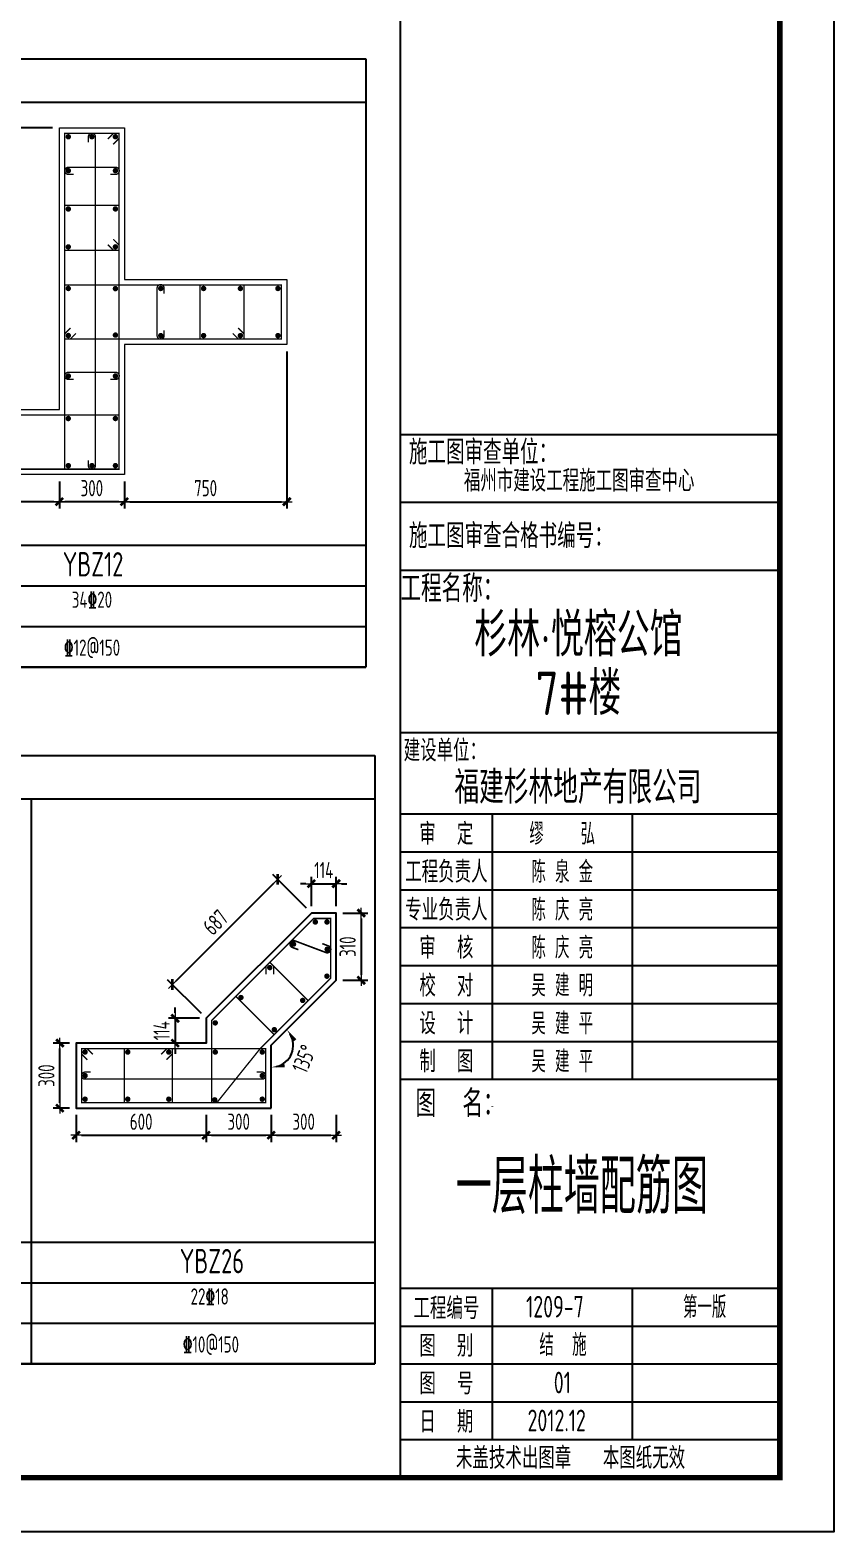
# Model space of a CAD drawing. Extents: x -144902 to 588294, y -160863 to 65494.
# Drawn here: x 48860 to 63700, y 6094 to 33814 of the extents above; entities that cross this region are included whole.
import ezdxf
from ezdxf.enums import TextEntityAlignment as Align

# ---------------------------------------------------------------- set-up
doc = ezdxf.new("R2010")
doc.units = 0
doc.header["$LTSCALE"] = 100
doc.layers.get('0').update_dxf_attribs({"linetype": 'CONTINUOUS'})
doc.layers.get('Defpoints').update_dxf_attribs({"linetype": 'CONTINUOUS'})
for name, color, linetype in [('1508', 2, 'CONTINUOUS'), ('colu', 255, 'CONTINUOUS'), ('DIM', 3, 'CONTINUOUS'), ('PUB_TITLE', 4, 'CONTINUOUS'), ('TAB', 7, 'CONTINUOUS'), ('TEXT', 7, 'CONTINUOUS'), ('tk', 7, 'CONTINUOUS')]:
    doc.layers.add(name, color=color, linetype=linetype)
for name, color, linetype, lineweight in [('REIN', 6, 'CONTINUOUS', 18), ('Z-柱大样外框', 7, 'ByLayer', 18), ('Z-详图标注', 3, 'CONTINUOUS', 18)]:
    doc.layers.add(name, color=color, linetype=linetype, lineweight=lineweight)
doc.styles.add('HZTXT2', font='tssdeng.shx', dxfattribs={"width": 0.7, "bigfont": 'tssdchn.shx'})
doc.styles.get("Standard").update_dxf_attribs({"font": 'tssdeng.shx', "width": 0.7, "bigfont": 'tssdchn.shx'})
doc.styles.add('TCCAD_Dimension', font='Tssdeng.shx', dxfattribs={"width": 0.7, "bigfont": 'tssdchn.shx'})
doc.styles.add('TSSD_Dimension', font='Tssdeng.shx', dxfattribs={"width": 0.7, "bigfont": 'tssdchn.shx'})
doc.dimstyles.new('TCCAD_25_100', dxfattribs={"dimtxt": 300, "dimasz": 100, "dimexe": 125, "dimexo": 125, "dimgap": 100, "dimtad": 1, "dimdec": 0, "dimlfac": 0.25, "dimzin": 0, "dimdsep": 46, "dimtxsty": 'TCCAD_Dimension', "dimblk": '_TCDBK25_100', "dimcen": 0, "dimclrt": 7, "dimadec": 0, "dimazin": 0, "dimtfac": 1, "dimtdec": 0, "dimtix": 1, "dimtmove": 2, "dimatfit": 3, "dimfxl": 1, "dimtolj": 1, "dimtzin": 0, "dimarcsym": 0})
doc.dimstyles.new('TSAN_100_100', dxfattribs={"dimtxt": 300, "dimasz": 100, "dimexe": 100, "dimexo": 250, "dimgap": 100, "dimtad": 2, "dimzin": 0, "dimdsep": 46, "dimtxsty": 'TSSD_Dimension', "dimblk": 'CLOSEDBLANK', "dimcen": 0, "dimdle": 100, "dimclrt": 7, "dimadec": 0, "dimazin": 0, "dimtfac": 1, "dimtdec": 0, "dimtix": 1, "dimtmove": 2, "dimatfit": 3, "dimldrblk": 'CLOSEDBLANK', "dimfxl": 1, "dimtolj": 1, "dimtzin": 0, "dimarcsym": 0})

# ---------------------------------------------------------------- blocks, each defined once
blk = doc.blocks.new('A1tk')
at = {"layer": 'PUB_TITLE'}
for p, q in [((76100, 20254), (83100, 20254)), ((76100, 19004), (83100, 19004)), ((76100, 17754), (83100, 17754)), ((76100, 14754), (83100, 14754)), ((76100, 13254), (83100, 13254)), ((77791, 13254), (77791, 8354)), ((80377, 13254), (80377, 8354)), ((76100, 12554), (83100, 12554)), ((76100, 11854), (83100, 11854)), ((76100, 11154), (83100, 11154)), ((76100, 10454), (83100, 10454)), ((76100, 9754), (83100, 9754)), ((76100, 9054), (83100, 9054)), ((76100, 8354), (83100, 8354)), ((77791, 7859), (77791, 7854)), ((76100, 4500), (83100, 4500)), ((77791, 4500), (77791, 1700)), ((80377, 4500), (80377, 1700)), ((83100, 4500), (83100, 1700)), ((76100, 3800), (83100, 3800)), ((76100, 3100), (83100, 3100)), ((76100, 2400), (83100, 2400)), ((83100, 1700), (76100, 1700))]:
    blk.add_line(p, q, dxfattribs=at)
at = {"layer": 'tk'}
blk.add_line((76100, 1000), (76100, 58400), dxfattribs=at)
at = {"layer": 'tk', "color": 5}
blk.add_lwpolyline([(0, 0), (0, 59400), (84100, 59400), (84100, 0)], close=True, dxfattribs=at)
at = {"layer": 'tk', "const_width": 100}
blk.add_lwpolyline([(2500, 1000), (83100, 1000), (83100, 58400), (2500, 58400)], close=True, dxfattribs=at)
at = {"width": 0.8}
blk.add_text('福州市建设工程施工图审查中心', height=400, dxfattribs=at).set_placement((77268, 19202))
at = {"layer": 'PUB_TITLE', "style": 'HZTXT2', "width": 0.8}
for s, height, p in [('施工图审查单位：', 450, (77622, 19953)), ('施工图审查合格书编号：', 450, (78136, 18409)), ('日  期', 400, (76945, 2050))]:
    blk.add_text(s, height=height, dxfattribs=at).set_placement(p, align=Align.MIDDLE)
at = {"layer": 'PUB_TITLE', "width": 0.8}
for s, height, p in [('工程名称：', 500, (77047, 17437)), ('杉林·悦榕公馆', 800, (79383, 16604)), ('7#楼', 800, (79383, 15520)), ('建设单位：', 400, (76917, 14445)), ('福建杉林地产有限公司', 600, (79374, 13772)), ('审  定', 400, (76945, 12904)), ('工程负责人', 400, (76945, 12204)), ('专业负责人', 400, (76945, 11504)), ('审  核', 400, (76945, 10804)), ('校  对', 400, (76945, 10104)), ('设  计', 400, (76945, 9404)), ('制  图', 400, (76945, 8704)), ('图  名：', 500, (77188, 7934)), ('工程编号', 400, (76945, 4150)), ('图  别', 400, (76945, 3450)), ('图  号', 400, (76945, 2750)), ('未盖技术出图章   本图纸无效', 400, (79237, 1389))]:
    blk.add_text(s, height=height, dxfattribs=at).set_placement(p, align=Align.MIDDLE)
at = {"layer": 'PUB_TITLE', "linetype": 'ByBlock', "width": 0.7}
for s, p in [('缪    弘', (79084, 12904)), ('陈 泉 金', (79084, 12204)), ('陈 庆 亮', (79084, 11504)), ('陈 庆 亮', (79084, 10804)), ('吴 建 明', (79084, 10104)), ('吴 建 平', (79084, 9404)), ('吴 建 平', (79084, 8704))]:
    blk.add_text(s, height=400, dxfattribs=at).set_placement(p, align=Align.MIDDLE)
for s, p in [('1209-7', (78416, 3958)), ('第一版', (81314, 3950)), ('结  施', (78661, 3250)), ('2012.12', (78443, 1858))]:
    blk.add_text(s, height=400, dxfattribs=at).set_placement(p)
blk = doc.blocks.new('_TCDBK25_100')
blk.add_line((-1, 0), (1, 0))
at = {"const_width": 0.5}
blk.add_lwpolyline([(-0.7, -0.7), (0.7, 0.7)], dxfattribs=at)
blk = doc.blocks.new('*D41')
at = {"layer": 'Defpoints', "color": 0}
for p in [(49401, 25609), (50601, 25609), (49401, 25109)]:
    blk.add_point(p, dxfattribs=at)
at = {"layer": 'Z-详图标注', "color": 0, "lineweight": -2}
for p, q in [((49401, 25484), (49401, 24984)), ((50601, 25484), (50601, 24984)), ((50501, 25109), (49501, 25109))]:
    blk.add_line(p, q, dxfattribs=at)
at = {"layer": 'Z-详图标注', "color": 0, "lineweight": -2, "xscale": 100, "yscale": 100, "zscale": 100, "rotation": 180}
blk.add_blockref('_TCDBK25_100', (49401, 25109), dxfattribs=at)
at = {"layer": 'Z-详图标注', "color": 0, "lineweight": -2, "xscale": 100, "yscale": 100, "zscale": 100}
blk.add_blockref('_TCDBK25_100', (50601, 25109), dxfattribs=at)
at = {"layer": 'Z-详图标注', "color": 7, "insert": (50001, 25359), "char_height": 300, "attachment_point": 5, "style": 'TCCAD_Dimension'}
blk.add_mtext('\\A1;300', dxfattribs=at)
blk = doc.blocks.new('*D42')
at = {"layer": 'Defpoints', "color": 0}
for p in [(47201, 25609), (49401, 25609), (47201, 25109)]:
    blk.add_point(p, dxfattribs=at)
at = {"layer": 'Z-详图标注', "color": 0, "lineweight": -2}
for p, q in [((47201, 25484), (47201, 24984)), ((49401, 25484), (49401, 24984)), ((49301, 25109), (47301, 25109))]:
    blk.add_line(p, q, dxfattribs=at)
at = {"layer": 'Z-详图标注', "color": 0, "lineweight": -2, "xscale": 100, "yscale": 100, "zscale": 100, "rotation": 180}
blk.add_blockref('_TCDBK25_100', (47201, 25109), dxfattribs=at)
at = {"layer": 'Z-详图标注', "color": 0, "lineweight": -2, "xscale": 100, "yscale": 100, "zscale": 100}
blk.add_blockref('_TCDBK25_100', (49401, 25109), dxfattribs=at)
at = {"layer": 'Z-详图标注', "color": 7, "insert": (48301, 25359), "char_height": 300, "attachment_point": 5, "style": 'TCCAD_Dimension'}
blk.add_mtext('\\A1;550', dxfattribs=at)
blk = doc.blocks.new('*D43')
at = {"layer": 'Defpoints', "color": 0}
for p in [(53601, 28009), (50601, 25609), (53601, 25109)]:
    blk.add_point(p, dxfattribs=at)
at = {"layer": 'Z-详图标注', "color": 0, "lineweight": -2}
for p, q in [((53601, 27884), (53601, 24984)), ((50601, 25484), (50601, 24984)), ((50701, 25109), (53501, 25109))]:
    blk.add_line(p, q, dxfattribs=at)
at = {"layer": 'Z-详图标注', "color": 0, "lineweight": -2, "xscale": 100, "yscale": 100, "zscale": 100, "rotation": 180}
blk.add_blockref('_TCDBK25_100', (50601, 25109), dxfattribs=at)
at = {"layer": 'Z-详图标注', "color": 0, "lineweight": -2, "xscale": 100, "yscale": 100, "zscale": 100}
blk.add_blockref('_TCDBK25_100', (53601, 25109), dxfattribs=at)
at = {"layer": 'Z-详图标注', "color": 7, "insert": (52101, 25359), "char_height": 300, "attachment_point": 5, "style": 'TCCAD_Dimension'}
blk.add_mtext('\\A1;750', dxfattribs=at)
blk = doc.blocks.new('*D47')
at = {"layer": 'Defpoints', "color": 0}
for p in [(46397, 32009), (49401, 32009), (47201, 29209)]:
    blk.add_point(p, dxfattribs=at)
at = {"layer": 'Z-详图标注', "color": 0, "lineweight": -2}
for p, q in [((49276, 32009), (46272, 32009)), ((46397, 29309), (46397, 31909)), ((47076, 29209), (46272, 29209))]:
    blk.add_line(p, q, dxfattribs=at)
at = {"layer": 'Z-详图标注', "color": 0, "lineweight": -2, "xscale": 100, "yscale": 100, "zscale": 100}
for p, rotation in [((46397, 32009), 90), ((46397, 29209), 270)]:
    blk.add_blockref('_TCDBK25_100', p, dxfattribs=dict(at, rotation=rotation))
at = {"layer": 'Z-详图标注', "color": 7, "insert": (46147, 30609), "char_height": 300, "attachment_point": 5, "rotation": 90, "style": 'TCCAD_Dimension'}
blk.add_mtext('\\A1;700', dxfattribs=at)
blk = doc.blocks.new('*D171')
at = {"layer": 'Defpoints', "color": 0}
for p in [(49711, 13916), (52111, 13916), (52111, 13416)]:
    blk.add_point(p, dxfattribs=at)
at = {"layer": 'Z-详图标注', "color": 0, "lineweight": -2}
for p, q in [((49711, 13791), (49711, 13291)), ((52111, 13791), (52111, 13291)), ((49811, 13416), (52011, 13416))]:
    blk.add_line(p, q, dxfattribs=at)
at = {"layer": 'Z-详图标注', "color": 0, "lineweight": -2, "xscale": 100, "yscale": 100, "zscale": 100, "rotation": 180}
blk.add_blockref('_TCDBK25_100', (49711, 13416), dxfattribs=at)
at = {"layer": 'Z-详图标注', "color": 0, "lineweight": -2, "xscale": 100, "yscale": 100, "zscale": 100}
blk.add_blockref('_TCDBK25_100', (52111, 13416), dxfattribs=at)
at = {"layer": 'Z-详图标注', "color": 7, "insert": (50911, 13666), "char_height": 300, "attachment_point": 5, "style": 'TCCAD_Dimension'}
blk.add_mtext('\\A1;600', dxfattribs=at)
blk = doc.blocks.new('*D172')
at = {"layer": 'Defpoints', "color": 0}
for p in [(49411, 15116), (49711, 15116), (49711, 13916, 0)]:
    blk.add_point(p, dxfattribs=at)
at = {"layer": 'Z-详图标注', "color": 0, "lineweight": -2}
for p, q in [((49586, 15116), (49286, 15116)), ((49411, 14016), (49411, 15016)), ((49586, 13916), (49286, 13916))]:
    blk.add_line(p, q, dxfattribs=at)
at = {"layer": 'Z-详图标注', "color": 0, "lineweight": -2, "xscale": 100, "yscale": 100, "zscale": 100}
for p, rotation in [((49411, 15116), 90), ((49411, 13916), 270)]:
    blk.add_blockref('_TCDBK25_100', p, dxfattribs=dict(at, rotation=rotation))
at = {"layer": 'Z-详图标注', "color": 7, "insert": (49161, 14516), "char_height": 300, "attachment_point": 5, "rotation": 90, "style": 'TCCAD_Dimension'}
blk.add_mtext('\\A1;300', dxfattribs=at)
blk = doc.blocks.new('*D173')
at = {"layer": 'Defpoints', "color": 0}
for p in [(52111, 13916), (53311, 13916), (53311, 13416)]:
    blk.add_point(p, dxfattribs=at)
at = {"layer": 'Z-详图标注', "color": 0, "lineweight": -2}
for p, q in [((52111, 13791), (52111, 13291)), ((53311, 13791), (53311, 13291)), ((52211, 13416), (53211, 13416))]:
    blk.add_line(p, q, dxfattribs=at)
at = {"layer": 'Z-详图标注', "color": 0, "lineweight": -2, "xscale": 100, "yscale": 100, "zscale": 100, "rotation": 180}
blk.add_blockref('_TCDBK25_100', (52111, 13416), dxfattribs=at)
at = {"layer": 'Z-详图标注', "color": 0, "lineweight": -2, "xscale": 100, "yscale": 100, "zscale": 100}
blk.add_blockref('_TCDBK25_100', (53311, 13416), dxfattribs=at)
at = {"layer": 'Z-详图标注', "color": 7, "insert": (52711, 13666), "char_height": 300, "attachment_point": 5, "style": 'TCCAD_Dimension'}
blk.add_mtext('\\A1;300', dxfattribs=at)
blk = doc.blocks.new('*D174')
at = {"layer": 'Defpoints', "color": 0}
for p in [(52111, 15574), (51538, 15116), (52111, 15116)]:
    blk.add_point(p, dxfattribs=at)
at = {"layer": 'Z-详图标注', "color": 0, "lineweight": -2}
for p, q in [((51986, 15574), (51413, 15574)), ((51538, 15674), (51538, 15774)), ((51538, 15574), (51538, 15116)), ((51986, 15116), (51413, 15116)), ((51538, 15016), (51538, 14916))]:
    blk.add_line(p, q, dxfattribs=at)
at = {"layer": 'Z-详图标注', "color": 0, "lineweight": -2, "xscale": 100, "yscale": 100, "zscale": 100}
for p, rotation in [((51538, 15574), 270), ((51538, 15116), 90)]:
    blk.add_blockref('_TCDBK25_100', p, dxfattribs=dict(at, rotation=rotation))
at = {"layer": 'Z-详图标注', "color": 7, "insert": (51288, 15345), "char_height": 300, "attachment_point": 5, "rotation": 90, "style": 'TCCAD_Dimension'}
blk.add_mtext('\\A1;114', dxfattribs=at)
blk = doc.blocks.new('*D175')
at = {"layer": 'Defpoints', "color": 0}
for p in [(53430, 18140), (54053, 17516), (52111, 15574)]:
    blk.add_point(p, dxfattribs=at)
at = {"layer": 'Z-详图标注', "color": 0, "lineweight": -2}
for p, q in [((51558, 16268), (53359, 18069)), ((53965, 17605), (53341, 18228)), ((52023, 15662), (51399, 16286))]:
    blk.add_line(p, q, dxfattribs=at)
at = {"layer": 'Z-详图标注', "color": 0, "lineweight": -2, "xscale": 100, "yscale": 100, "zscale": 100}
for p, rotation in [((53430, 18140), 44.9999973213182), ((51487, 16198), 224.9999973213182)]:
    blk.add_blockref('_TCDBK25_100', p, dxfattribs=dict(at, rotation=rotation))
at = {"layer": 'Z-详图标注', "color": 7, "insert": (52282, 17346), "char_height": 300, "attachment_point": 5, "rotation": 45, "style": 'TCCAD_Dimension'}
blk.add_mtext('\\A1;687', dxfattribs=at)
blk = doc.blocks.new('*D176')
at = {"layer": 'Defpoints', "color": 0}
for p in [(54510, 18059), (54053, 17516), (54510, 17516)]:
    blk.add_point(p, dxfattribs=at)
at = {"layer": 'Z-详图标注', "color": 0, "lineweight": -2}
for p, q in [((53953, 18059), (53853, 18059)), ((54053, 17641), (54053, 18184)), ((54053, 18059), (54510, 18059)), ((54510, 17641), (54510, 18184)), ((54610, 18059), (54710, 18059))]:
    blk.add_line(p, q, dxfattribs=at)
at = {"layer": 'Z-详图标注', "color": 0, "lineweight": -2, "xscale": 100, "yscale": 100, "zscale": 100}
blk.add_blockref('_TCDBK25_100', (54053, 18059), dxfattribs=at)
at = {"layer": 'Z-详图标注', "color": 0, "lineweight": -2, "xscale": 100, "yscale": 100, "zscale": 100, "rotation": 180}
blk.add_blockref('_TCDBK25_100', (54510, 18059), dxfattribs=at)
at = {"layer": 'Z-详图标注', "color": 7, "insert": (54282, 18309), "char_height": 300, "attachment_point": 5, "style": 'TCCAD_Dimension'}
blk.add_mtext('\\A1;114', dxfattribs=at)
blk = doc.blocks.new('*D177')
at = {"layer": 'Defpoints', "color": 0}
for p in [(53311, 13916), (54510, 13916), (54510, 13416)]:
    blk.add_point(p, dxfattribs=at)
at = {"layer": 'Z-详图标注', "color": 0, "lineweight": -2}
for p, q in [((53311, 13791), (53311, 13291)), ((54510, 13791), (54510, 13291)), ((53411, 13416), (54410, 13416))]:
    blk.add_line(p, q, dxfattribs=at)
at = {"layer": 'Z-详图标注', "color": 0, "lineweight": -2, "xscale": 100, "yscale": 100, "zscale": 100, "rotation": 180}
blk.add_blockref('_TCDBK25_100', (53311, 13416), dxfattribs=at)
at = {"layer": 'Z-详图标注', "color": 0, "lineweight": -2, "xscale": 100, "yscale": 100, "zscale": 100}
blk.add_blockref('_TCDBK25_100', (54510, 13416), dxfattribs=at)
at = {"layer": 'Z-详图标注', "color": 7, "insert": (53911, 13666), "char_height": 300, "attachment_point": 5, "style": 'TCCAD_Dimension'}
blk.add_mtext('\\A1;300', dxfattribs=at)
blk = doc.blocks.new('*D178')
at = {"layer": 'Defpoints', "color": 0}
for p in [(54510, 17516), (54510, 16276), (54973, 16276)]:
    blk.add_point(p, dxfattribs=at)
at = {"layer": 'Z-详图标注', "color": 0, "lineweight": -2}
for p, q in [((54635, 17516), (55098, 17516)), ((54973, 17416), (54973, 16376)), ((54635, 16276), (55098, 16276))]:
    blk.add_line(p, q, dxfattribs=at)
at = {"layer": 'Z-详图标注', "color": 0, "lineweight": -2, "xscale": 100, "yscale": 100, "zscale": 100}
for p, rotation in [((54973, 17516), 90), ((54973, 16276), 270)]:
    blk.add_blockref('_TCDBK25_100', p, dxfattribs=dict(at, rotation=rotation))
at = {"layer": 'Z-详图标注', "color": 7, "insert": (54723, 16896), "char_height": 300, "attachment_point": 5, "rotation": 90, "style": 'TCCAD_Dimension'}
blk.add_mtext('\\A1;310', dxfattribs=at)
blk = doc.blocks.new('_ClosedBlank')
at = {"color": 0}
blk.add_lwpolyline([(0, 0, 0, 0.658, 0), (-2.5, 0, 0.658, 0.658, 0)], format="xyseb", dxfattribs=at)
blk = doc.blocks.new('*D179')
at = {"layer": 'Defpoints', "color": 0}
for p in [(53745, 15511), (53311, 15077), (53311, 15077), (53311, 14753), (53599, 14789)]:
    blk.add_point(p, dxfattribs=at)
at = {"layer": 'DIM', "color": 0, "lineweight": -2}
blk.add_line((53311, 14503), (53311, 14570), dxfattribs=at)
blk.add_arc((53311, 15077), 407, 284.1097, 30.8903, dxfattribs=at)
at = {"layer": 'DIM', "color": 0, "lineweight": -2, "xscale": 100, "yscale": 100, "zscale": 100}
for p, rotation in [((53599, 15365), 127.9451325211336), ((53311, 14670), 187.0548647332412)]:
    blk.add_blockref('_ClosedBlank', p, dxfattribs=dict(at, rotation=rotation))
at = {"layer": 'DIM', "color": 7, "insert": (53918, 14826), "char_height": 300, "attachment_point": 5, "rotation": 67.5, "style": 'TSSD_Dimension'}
blk.add_mtext('\\A1;135°', dxfattribs=at)

msp = doc.modelspace()

# ---------------------------------------------------------------- linework, layer by layer
at = {"layer": 'colu', "color": 1, "elevation": 0}
msp.add_lwpolyline([(53311.048, 13916.396), (53311.048, 15077.025), (54510.217, 16276.194), (54510.217, 17516.396), (54053.362, 17516.396), (52111.048, 15574.081), (52111.048, 15116.396), (49711.048, 15116.396), (49711.048, 13916.396)], close=True, dxfattribs=at)
at = {"layer": 'REIN', "color": 210, "const_width": 25, "elevation": 0}
for points in [[(50395.071, 31703.172), (50501.137, 31809.238), (50501.137, 31909.238), (49501.137, 31909.238), (49501.137, 25709.281), (50501.137, 25709.281), (50501.137, 31909.238), (50401.137, 31909.238), (50295.071, 31803.172)], [(49607.203, 28315.304), (49501.137, 28209.238), (49501.137, 28109.238), (53501.137, 28109.238), (53501.137, 29109.238), (49501.137, 29109.238), (49501.137, 28109.238), (49601.137, 28109.238), (49707.203, 28215.304)], [(47407.203, 25915.347), (47301.137, 25809.281), (47301.137, 25709.281), (50501.137, 25709.281), (50501.137, 26709.281), (47301.137, 26709.281), (47301.137, 25709.281), (47401.137, 25709.281), (47507.203, 25815.347)]]:
    msp.add_lwpolyline(points, dxfattribs=at)
at = {"layer": 'REIN', "color": 6, "const_width": 50, "elevation": 0}
for points in [[(49541.137, 31844.238, -1), (49591.137, 31844.238, -1)], [(49976.137, 31844.238, -1), (50026.137, 31844.238, -1)], [(50411.137, 31844.238, -1), (50461.137, 31844.238, -1)], [(49541.137, 31218.573, -1), (49591.137, 31218.573, -1)], [(50411.137, 31218.573, -1), (50461.137, 31218.573, -1)], [(49541.137, 30511.952, -1), (49591.137, 30511.952, -1)], [(50411.137, 30511.952, -1), (50461.137, 30511.952, -1)], [(49541.137, 29812.151, -1), (49591.137, 29812.151, -1)], [(50411.137, 29812.151, -1), (50461.137, 29812.151, -1)], [(49541.137, 29044.238, -1), (49591.137, 29044.238, -1)], [(50411.137, 29041.169, -1), (50461.137, 29041.169, -1)], [(51273.002, 29019.238, -1), (51273.002, 29069.238, -1)], [(52038.197, 29044.238, -1), (52088.197, 29044.238, -1)], [(52717.611, 29044.238, -1), (52767.611, 29044.238, -1)], [(53411.137, 29044.238, -1), (53461.137, 29044.238, -1)], [(49541.137, 28175.852, -1), (49591.137, 28175.852, -1)], [(50411.137, 28183.655, -1), (50461.137, 28183.655, -1)], [(51273.002, 28149.238, -1), (51273.002, 28199.238, -1)], [(52038.197, 28174.238, -1), (52088.197, 28174.238, -1)], [(52717.611, 28174.238, -1), (52767.611, 28174.238, -1)], [(53411.137, 28174.238, -1), (53461.137, 28174.238, -1)], [(49541.137, 27428.272, -1), (49591.137, 27428.272, -1)], [(50411.137, 27428.272, -1), (50461.137, 27428.272, -1)], [(49541.137, 26644.281, -1), (49591.137, 26644.281, -1)], [(50411.137, 26644.281, -1), (50461.137, 26644.281, -1)], [(49541.137, 25774.281, -1), (49591.137, 25774.281, -1)], [(49976.137, 25774.281, -1), (50026.137, 25774.281, -1)], [(50411.137, 25774.281, -1), (50461.137, 25774.281, -1)]]:
    msp.add_lwpolyline(points, format="xyb", close=True, dxfattribs=at)
at = {"layer": 'REIN', "color": 6, "const_width": 25, "elevation": 0}
for points in [[(49936.137, 25874.281), (49936.137, 25774.281, 1), (50066.137, 25774.281), (50066.137, 31844.238, 1), (49936.137, 31844.238), (49936.137, 31744.238)], [(50341.964, 31150.31), (50441.964, 31150.31, 1), (50441.964, 31280.31), (49566.137, 31280.31, 1), (49566.137, 31150.31), (49666.137, 31150.31)], [(51335.003, 28950.065), (51335.003, 29050.065, 1), (51205.003, 29050.065), (51205.003, 28174.238, 1), (51335.003, 28174.238), (51335.003, 28274.238)], [(50341.964, 27366.271), (50441.964, 27366.271, 1), (50441.964, 27496.271), (49566.137, 27496.271, 1), (49566.137, 27366.271), (49666.137, 27366.271)]]:
    msp.add_lwpolyline(points, format="xyb", dxfattribs=at)
for points in [[(50295.071, 29853.217), (50401.137, 29747.151), (50501.137, 29747.151), (50501.137, 30576.952), (49501.137, 30576.952), (49501.137, 29747.151), (50501.137, 29747.151), (50501.137, 29847.151), (50395.071, 29953.217)], [(52601.545, 28215.304), (52707.611, 28109.238), (52807.611, 28109.238), (52807.611, 29109.238), (51998.197, 29109.238), (51998.197, 28109.238), (52807.611, 28109.238), (52807.611, 28209.238), (52701.545, 28315.304)]]:
    msp.add_lwpolyline(points, dxfattribs=at)
at = {"layer": 'REIN', "color": 210, "const_width": 25}
msp.add_lwpolyline([(53108.997, 15016.396), (54410.217, 16317.615), (54410.217, 17416.396), (54094.784, 17416.396), (52211.048, 15532.66), (52211.048, 14016.396), (52307.654, 14016.396)], close=True, dxfattribs=at)
at = {"layer": 'REIN', "color": 6, "const_width": 50}
for points in [[(54100.21, 17351.525, 1), (54150.21, 17351.525, 1)], [(54317.706, 17351.525, 1), (54367.706, 17351.525, 1)], [(53698.663, 16943.795, 1), (53748.663, 16943.795, 1)], [(54320.128, 16849.06, 1), (54370.128, 16849.06, 1)], [(53259.993, 16510.032, 1), (53309.993, 16510.032, 1)], [(54315.566, 16351.484, 1), (54365.566, 16351.484, 1)], [(52727.115, 15957.744, 1), (52777.115, 15957.744, 1)], [(53867.768, 15904.041, 1), (53917.768, 15904.041, 1)], [(52253.644, 15489.55, 1), (52303.644, 15489.55, 1)], [(53344.018, 15365.433, 1), (53394.018, 15365.433, 1)], [(49851.048, 14951.396, 1), (49901.048, 14951.396, 1)], [(50639.081, 14951.396, 1), (50689.081, 14951.396, 1)], [(51396.277, 14951.396, 1), (51446.277, 14951.396, 1)], [(52253.644, 14951.396, 1), (52303.644, 14951.396, 1)], [(53121.048, 14951.396, 1), (53171.048, 14951.396, 1)], [(49851.048, 14516.396, 1), (49901.048, 14516.396, 1)], [(53121.048, 14516.396, 1), (53171.048, 14516.396, 1)], [(49851.048, 14081.396, 1), (49901.048, 14081.396, 1)], [(50639.081, 14081.396, 1), (50689.081, 14081.396, 1)], [(51396.277, 14081.396, 1), (51446.277, 14081.396, 1)], [(52245.036, 14068.973, 1), (52295.036, 14068.973, 1)], [(53121.048, 14081.396, 1), (53171.048, 14081.396, 1)]]:
    msp.add_lwpolyline(points, format="xyb", close=True, dxfattribs=at)
at = {"layer": 'REIN', "const_width": 30}
msp.add_lwpolyline([(53813.912, 16840.437), (53701.586, 16882.659, -0.987084219), (53745.741, 17004.931), (54323.05, 16787.924, 1.013084781), (54367.206, 16910.196), (54254.879, 16952.418)], format="xyb", dxfattribs=at)
at = {"layer": 'REIN', "color": 6, "const_width": 25}
for points in [[(53215.608, 16387.22), (53215.608, 16537.22), (53286.319, 16607.931), (53993.425, 15900.824), (53366.083, 15273.482), (52658.976, 15980.588), (53286.319, 16607.931), (53357.029, 16537.22), (53357.029, 16387.22)], [(51280.211, 14910.33), (51386.277, 15016.396), (51486.277, 15016.396), (51486.277, 14016.396), (50599.081, 14016.396), (50599.081, 15016.396), (51486.277, 15016.396), (51486.277, 14916.396), (51380.211, 14810.33)]]:
    msp.add_lwpolyline(points, dxfattribs=at)
at = {"layer": 'REIN', "color": 210, "const_width": 25}
msp.add_lwpolyline([(49917.114, 14810.33), (49811.048, 14916.396), (49811.048, 15016.396), (53211.048, 15016.396), (53211.048, 14016.396), (49811.048, 14016.396), (49811.048, 15016.396), (49911.048, 15016.396), (50017.114, 14910.33)], dxfattribs=at)
at = {"layer": 'REIN', "color": 6, "const_width": 25}
msp.add_lwpolyline([(53046.048, 14581.396), (53146.048, 14581.396, -1), (53146.048, 14451.396), (49876.048, 14451.396, -1), (49876.048, 14581.396), (49976.048, 14581.396)], format="xyb", dxfattribs=at)
at = {"layer": 'TAB'}
for p, q in [((-17424.423, 33284.18), (55061.431, 33284.18, 0)), ((55061.431, 33284.18, 0), (55061.431, 22055.238, 0)), ((-15624.423, 32485.815), (55061.431, 32485.815, 0)), ((-17424.423, 24305.238, 0), (55061.431, 24305.238, 0)), ((-17424.423, 23555.238, 0), (55061.431, 23555.238, 0)), ((-17424.423, 22805.238, 0), (55061.431, 22805.238, 0)), ((55061.431, 22055.238, 0), (-17424.423, 22055.238, 0)), ((-17424.423, 22055.238, 0), (55061.431, 22055.238, 0)), ((-17424.423, 20423.931), (55224.221, 20423.931)), ((55224.221, 20423.931), (55224.221, 9194.99, 0)), ((-15624.423, 19625.567), (55224.221, 19625.567)), ((48881.223, 19625.567, 0), (48881.223, 9194.99, 0)), ((-17424.423, 11444.99, 0), (55224.221, 11444.99, 0)), ((-17424.423, 10694.99, 0), (55224.221, 10694.99, 0)), ((-17424.423, 9944.99, 0), (55224.221, 9944.99, 0)), ((55224.221, 9194.99, 0), (-17424.423, 9194.99, 0)), ((-17424.423, 9194.99, 0), (55224.221, 9194.99, 0))]:
    msp.add_line(p, q, dxfattribs=at)
at = {"layer": 'Z-柱大样外框', "color": 1, "elevation": 0}
msp.add_lwpolyline([(49401.137, 32009.238), (50601.137, 32009.238), (50601.137, 29209.238), (53601.137, 29209.238), (53601.137, 28009.238), (50601.137, 28009.238), (50601.137, 25609.281), (47201.137, 25609.281), (47201.137, 26809.281), (49401.137, 26809.281)], close=True, dxfattribs=at)

# ---------------------------------------------------------------- block references
at = {"layer": '1508'}
msp.add_blockref('A1tk', (-20399.668, 6094.074), dxfattribs=at)

# ---------------------------------------------------------------- texts
at = {"layer": 'PUB_TITLE', "linetype": 'ByBlock', "width": 0.7}
msp.add_text('01', height=400, dxfattribs=at).set_placement((58528.081, 8651.766))
at = {"layer": 'TAB', "width": 0.7}
for s, p in [('YBZ12', (50022.929, 23954.117, 0)), ('YBZ26', (52217.221, 11093.869, 0))]:
    msp.add_text(s, height=450, dxfattribs=at).set_placement(p, align=Align.MIDDLE_CENTER)
at = {"layer": 'TAB', "color": 7, "width": 0.7}
for s, p in [('34%%13220', (49629.74, 23060.282, 0)), ('22%%13218', (51824.032, 10200.034, 0))]:
    msp.add_text(s, height=300, dxfattribs=at).set_placement(p, align=Align.BOTTOM_LEFT)
for s, p in [('%%13212@150', (50003.873, 22415.248, 0)), ('%%13210@150', (52198.164, 9555, 0))]:
    msp.add_text(s, height=300, dxfattribs=at).set_placement(p, align=Align.MIDDLE_CENTER)
at = {"layer": 'TEXT', "width": 0.7}
msp.add_text('一层柱墙配筋图', height=1000, dxfattribs=at).set_placement((56718.099, 11669.945), align=Align.BOTTOM_LEFT)

# ---------------------------------------------------------------- dimensions: what is measured, and where the dimension line sits
at = {"layer": 'DIM'}
dim = msp.add_angular_dim_2l(base=(53598.911, 14789.161), line1=((53311.048, 15077.025, 0), (53311.048, 14753.032, 0)), line2=((53744.867, 15510.844, 0), (53311.048, 15077.025, 0)), dimstyle='TSAN_100_100', dxfattribs=at)
dim.commit()
dim.dimension.update_dxf_attribs({"geometry": '*D179', "text_midpoint": (53918.129, 14825.563, 0)})
at = {"layer": 'Z-详图标注'}
for base, p1, p2, angle, picture, middle in [((46397.166, 32009.238, 0), (47201.137, 29209.238, 0), (49401.137, 32009.238, 0), 90, '*D47', (46147.166, 30609.238, 0)), ((47201.137, 25109.281, 0), (49401.137, 25609.281, 0), (47201.137, 25609.281, 0), 180, '*D42', (48301.137, 25359.281, 0)), ((49401.137, 25109.281, 0), (50601.137, 25609.281, 0), (49401.137, 25609.281, 0), 180, '*D41', (50001.137, 25359.281, 0)), ((54973.271, 16276.194), (54510.217, 17516.396), (54510.217, 16276.194), 90, '*D178', (54723.271, 16896.295)), ((51538.167, 15116.396), (52111.048, 15574.081), (52111.048, 15116.396), 90, '*D174', (51288.167, 15345.239)), ((49411.365, 15116.396), (49711.048, 13916.396, 0), (49711.048, 15116.396), 90, '*D172', (49161.365, 14516.396))]:
    dim = msp.add_linear_dim(base=base, p1=p1, p2=p2, angle=angle, dimstyle='TCCAD_25_100', dxfattribs=at)
    dim.commit()
    dim.dimension.update_dxf_attribs({"geometry": picture, "text_midpoint": middle})
for base, p1, p2, picture, middle in [((53601.137, 25109.281, 0), (50601.137, 25609.281, 0), (53601.137, 28009.238, 0), '*D43', (52101.137, 25359.281, 0)), ((54510.217, 18058.925), (54053.362, 17516.396), (54510.217, 17516.396), '*D176', (54281.79, 18308.925)), ((52111.048, 13416.396), (49711.048, 13916.396), (52111.048, 13916.396), '*D171', (50911.048, 13666.396)), ((53311.048, 13416.396), (52111.048, 13916.396), (53311.048, 13916.396), '*D173', (52711.048, 13666.396)), ((54510.217, 13416.396), (53311.048, 13916.396), (54510.217, 13916.396), '*D177', (53910.632, 13666.396))]:
    dim = msp.add_linear_dim(base=base, p1=p1, p2=p2, dimstyle='TCCAD_25_100', dxfattribs=at)
    dim.commit()
    dim.dimension.update_dxf_attribs({"geometry": picture, "text_midpoint": middle})
dim = msp.add_aligned_dim(p1=(52111.048, 15574.081), p2=(54053.362, 17516.396), distance=881.853, dimstyle='TCCAD_25_100', dxfattribs=at)
dim.commit()
dim.dimension.update_dxf_attribs({"geometry": '*D175', "text_midpoint": (52281.864, 17345.58)})

doc.saveas('drawing.dxf')
